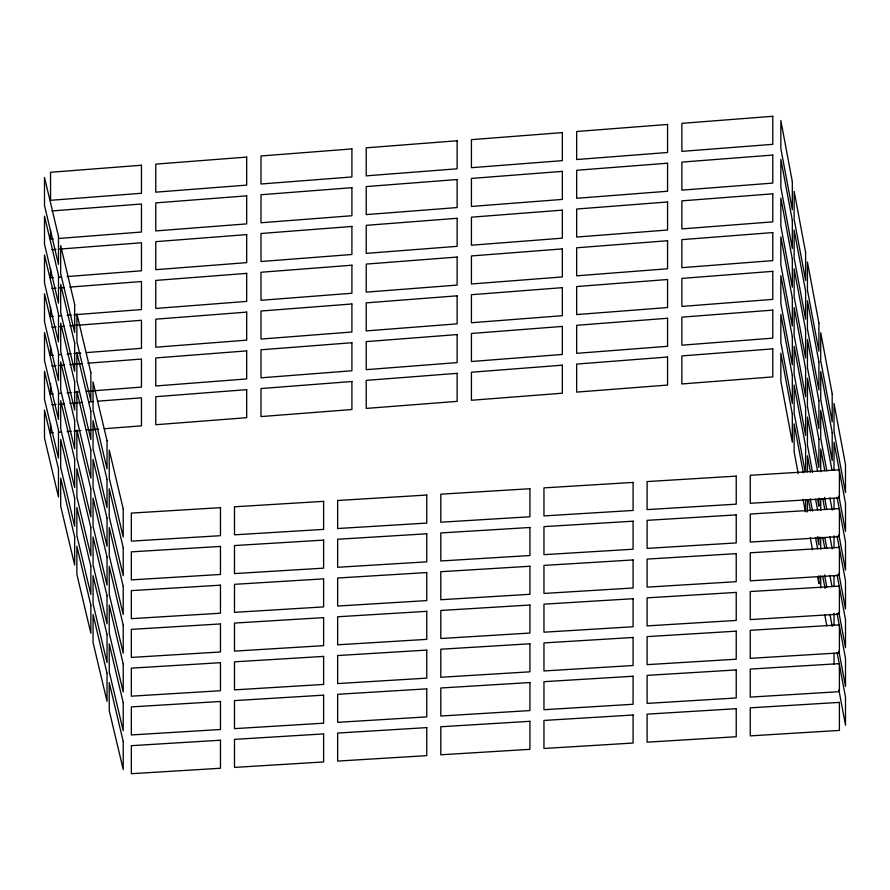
<?xml version="1.0" encoding="UTF-8"?>
<svg xmlns="http://www.w3.org/2000/svg" width="890" height="890" viewBox="0 0 890 890"><rect width="100%" height="100%" fill="white"/><g stroke="black" fill="none" stroke-linecap="round" stroke-linejoin="round"><path stroke-width="1.33" d="M51.931 210.941L141.465 203.999L141.465 232.034L58.818 238.442M53.311 238.865L50.552 239.087L50.552 229.742M51.931 249.701L56.059 249.378M58.818 249.167L141.465 242.759L141.465 270.794L67.084 276.567M53.311 277.636L50.552 277.847L50.552 268.502M58.818 277.202L61.577 276.99M51.931 288.46L56.059 288.149M58.818 287.926L64.325 287.503M69.843 287.081L141.465 281.529L141.465 309.553L73.97 314.793M53.311 316.395L50.552 316.606L50.552 307.261M58.818 315.961L61.577 315.75M67.084 315.327L71.211 315.004M51.931 327.231L56.059 326.908M58.818 326.697L64.325 326.263M69.843 325.84L141.465 320.289L141.465 348.324L86.363 352.596M53.311 355.155L50.552 355.366L50.552 346.021M58.818 354.732L61.577 354.509M67.084 354.087L71.211 353.764M73.97 353.553L80.857 353.019M51.931 365.99L56.059 365.668M58.818 365.456L64.325 365.022M69.843 364.6L82.236 363.643M87.743 363.209L141.465 359.048L141.465 387.083L86.363 391.355M53.311 393.914L50.552 394.125L50.552 383.445M58.818 393.491L61.577 393.28M67.084 392.846L71.211 392.523M73.97 392.312L79.477 391.889M51.931 404.75L56.059 404.427M58.818 404.216L64.325 403.793M69.843 403.359L82.236 402.402M89.122 401.868L93.25 401.546M97.388 401.223L141.465 397.808L141.465 425.843L104.275 428.724M53.311 432.674L50.552 432.896L50.552 423.551M58.818 432.251L61.577 432.039M67.084 431.606L71.211 431.294M73.97 431.072L80.857 430.538M86.363 430.115L98.768 429.158M838.87 496.064L845.5 531.375L845.5 503.34L834.019 442.23L834.019 470.265M831.95 470.02L820.725 410.268L820.725 438.303L826.843 470.888M837.078 497.288L845.5 542.099L845.5 570.134L838.87 534.834M824.808 470.754L820.725 449.027L820.725 471.722M829.914 497.911L832.206 510.137M837.078 536.047L845.5 580.87L845.5 608.905L838.87 573.594M824.552 497.432L826.843 509.647M817.632 471.377L807.43 417.054L807.43 445.089L812.537 472.256M822.76 498.656L824.808 509.514M829.914 536.67L832.206 548.896M837.078 574.818L845.5 619.629L845.5 647.664L838.87 612.353M817.632 499.412L818.911 506.199L818.911 498.189M824.808 537.549L826.843 548.418M810.49 472.112L807.43 455.814L807.43 471.834M815.596 499.279L817.632 510.137M822.76 537.415L824.808 548.273M829.914 575.441L831.95 586.299M837.078 613.577L845.5 658.389L845.5 686.424L838.87 651.113M805.105 471.522L794.136 413.127L794.136 385.092L805.617 446.202L805.617 471.567M810.234 498.789L812.537 511.016M817.387 536.815L818.911 544.969L818.911 536.959M824.552 574.951L826.843 587.178M803.325 472.735L794.136 423.851L794.136 451.886L798.219 473.614M808.454 500.013L810.49 510.882M815.596 538.038L817.632 548.896M822.76 576.175L825.063 588.401M829.914 614.2L832.206 626.427M837.078 652.337L845.5 697.148L845.5 725.183L838.87 689.872M803.069 499.412L805.361 511.639M810.234 537.549L812.537 549.775M817.632 576.931L818.911 583.729L818.911 575.719M824.808 615.079L826.843 625.937M834.019 498.344L834.019 509.024M834.019 535.78L834.019 547.784M834.019 575.875L834.019 586.555M834.019 613.299L834.019 625.314M834.019 653.394L834.019 664.073M820.725 498.467L820.725 510.482M820.725 537.226L820.725 549.241M820.725 575.986L820.725 588.001M807.43 499.924L807.43 511.939M805.617 499.646L805.617 511.661M141.465 165.24L50.552 172.282L50.552 200.317L141.465 193.275L141.465 165.24M246.686 157.085L155.772 164.127L155.772 192.162L246.686 185.12L246.686 157.085M351.906 148.919L260.993 155.972L260.993 184.008L351.906 176.954L351.906 148.919M457.126 140.765L366.213 147.818L366.213 175.853L457.126 168.8L457.126 140.765M562.346 132.61L471.433 139.652L471.433 167.687L562.346 160.645L562.346 132.61M667.567 124.455L576.653 131.498L576.653 159.532L667.567 152.49L667.567 124.455M772.787 116.29L681.874 123.343L681.874 151.378L772.787 144.325L772.787 116.29M246.686 195.845L155.772 202.887L155.772 230.922L246.686 223.88L246.686 195.845M351.906 187.69L260.993 194.732L260.993 222.767L351.906 215.725L351.906 187.69M457.126 179.524L366.213 186.577L366.213 214.612L457.126 207.559L457.126 179.524M562.346 171.369L471.433 178.423L471.433 206.458L562.346 199.405L562.346 171.369M667.567 163.215L576.653 170.257L576.653 198.292L667.567 191.25L667.567 163.215M772.787 155.06L681.874 162.102L681.874 190.137L772.787 183.095L772.787 155.06M246.686 234.604L155.772 241.657L155.772 269.692L246.686 262.639L246.686 234.604M351.906 226.449L260.993 233.492L260.993 261.526L351.906 254.484L351.906 226.449M457.126 218.295L366.213 225.337L366.213 253.372L457.126 246.33L457.126 218.295M562.346 210.129L471.433 217.182L471.433 245.217L562.346 238.164L562.346 210.129M667.567 201.974L576.653 209.028L576.653 237.063L667.567 230.009L667.567 201.974M772.787 193.82L681.874 200.862L681.874 228.897L772.787 221.855L772.787 193.82M246.686 273.363L155.772 280.417L155.772 308.452L246.686 301.399L246.686 273.363M351.906 265.209L260.993 272.262L260.993 300.297L351.906 293.244L351.906 265.209M457.126 257.054L366.213 264.096L366.213 292.131L457.126 285.089L457.126 257.054M562.346 248.9L471.433 255.942L471.433 283.977L562.346 276.935L562.346 248.9M667.567 240.734L576.653 247.787L576.653 275.822L667.567 268.769L667.567 240.734M772.787 232.579L681.874 239.633L681.874 267.668L772.787 260.614L772.787 232.579M246.686 312.123L155.772 319.176L155.772 347.211L246.686 340.158L246.686 312.123M351.906 303.968L260.993 311.022L260.993 339.057L351.906 332.003L351.906 303.968M457.126 295.814L366.213 302.867L366.213 330.902L457.126 323.849L457.126 295.814M562.346 287.659L471.433 294.701L471.433 322.736L562.346 315.694L562.346 287.659M667.567 279.505L576.653 286.547L576.653 314.582L667.567 307.54L667.567 279.505M772.787 271.339L681.874 278.392L681.874 306.427L772.787 299.374L772.787 271.339M246.686 350.894L155.772 357.936L155.772 385.971L246.686 378.929L246.686 350.894M351.906 342.728L260.993 349.781L260.993 377.816L351.906 370.763L351.906 342.728M457.126 334.573L366.213 341.627L366.213 369.661L457.126 362.608L457.126 334.573M562.346 326.419L471.433 333.472L471.433 361.496L562.346 354.454L562.346 326.419M667.567 318.264L576.653 325.306L576.653 353.341L667.567 346.299L667.567 318.264M772.787 310.109L681.874 317.151L681.874 345.186L772.787 338.144L772.787 310.109M246.686 389.653L155.772 396.695L155.772 424.73L246.686 417.688L246.686 389.653M351.906 381.499L260.993 388.541L260.993 416.576L351.906 409.534L351.906 381.499M457.126 373.333L366.213 380.386L366.213 408.421L457.126 401.368L457.126 373.333M562.346 365.178L471.433 372.231L471.433 400.266L562.346 393.213L562.346 365.178M667.567 357.024L576.653 364.077L576.653 392.101L667.567 385.059L667.567 357.024M772.787 348.869L681.874 355.911L681.874 383.946L772.787 376.904L772.787 348.869M220.464 507.656L131.342 513.096L131.342 541.131L220.464 535.691L220.464 507.656M323.615 501.348L234.493 506.788L234.493 534.823L323.615 529.383L323.615 501.348M426.766 495.04L337.644 500.492L337.644 528.527L426.766 523.075L426.766 495.04M529.928 488.732L440.795 494.184L440.795 522.219L529.928 516.767L529.928 488.732M633.079 482.425L543.957 487.876L543.957 515.911L633.079 510.459L633.079 482.425M736.23 476.128L647.108 481.568L647.108 509.603L736.23 504.163L736.23 476.128M839.392 469.82L750.259 475.271L750.259 503.295L839.392 497.855L839.392 469.82M220.464 546.416L131.342 551.856L131.342 579.891L220.464 574.451L220.464 546.416M323.615 540.108L234.493 545.559L234.493 573.594L323.615 568.143L323.615 540.108M426.766 533.8L337.644 539.251L337.644 567.286L426.766 561.835L426.766 533.8M529.928 527.492L440.795 532.943L440.795 560.978L529.928 555.527L529.928 527.492M633.079 521.195L543.957 526.635L543.957 554.67L633.079 549.23L633.079 521.195M736.23 514.887L647.108 520.339L647.108 548.374L736.23 542.922L736.23 514.887M839.392 508.579L750.259 514.031L750.259 542.066L839.392 536.614L839.392 508.579M220.464 585.175L131.342 590.626L131.342 618.661L220.464 613.21L220.464 585.175M323.615 578.867L234.493 584.318L234.493 612.353L323.615 606.902L323.615 578.867M426.766 572.559L337.644 578.01L337.644 606.046L426.766 600.594L426.766 572.559M529.928 566.263L440.795 571.703L440.795 599.738L529.928 594.298L529.928 566.263M633.079 559.955L543.957 565.406L543.957 593.441L633.079 587.99L633.079 559.955M736.23 553.647L647.108 559.098L647.108 587.133L736.23 581.682L736.23 553.647M839.392 547.339L750.259 552.79L750.259 580.825L839.392 575.374L839.392 547.339M220.464 623.935L131.342 629.386L131.342 657.421L220.464 651.97L220.464 623.935M323.615 617.627L234.493 623.078L234.493 651.113L323.615 645.662L323.615 617.627M426.766 611.33L337.644 616.77L337.644 644.805L426.766 639.365L426.766 611.33M529.928 605.022L440.795 610.473L440.795 638.508L529.928 633.057L529.928 605.022M633.079 598.714L543.957 604.165L543.957 632.2L633.079 626.749L633.079 598.714M736.23 592.406L647.108 597.857L647.108 625.893L736.23 620.441L736.23 592.406M839.392 586.098L750.259 591.55L750.259 619.585L839.392 614.133L839.392 586.098M220.464 662.694L131.342 668.145L131.342 696.18L220.464 690.729L220.464 662.694M323.615 656.397L234.493 661.837L234.493 689.872L323.615 684.432L323.615 656.397M426.766 650.089L337.644 655.541L337.644 683.576L426.766 678.124L426.766 650.089M529.928 643.781L440.795 649.233L440.795 677.268L529.928 671.817L529.928 643.781M633.079 637.474L543.957 642.925L543.957 670.96L633.079 665.509L633.079 637.474M736.23 631.166L647.108 636.617L647.108 664.652L736.23 659.201L736.23 631.166M839.392 624.869L750.259 630.309L750.259 658.344L839.392 652.904L839.392 624.869M220.464 701.465L131.342 706.905L131.342 734.94L220.464 729.5L220.464 701.465M323.615 695.157L234.493 700.608L234.493 728.643L323.615 723.192L323.615 695.157M426.766 688.849L337.644 694.3L337.644 722.335L426.766 716.884L426.766 688.849M529.928 682.541L440.795 687.992L440.795 716.027L529.928 710.576L529.928 682.541M633.079 676.244L543.957 681.684L543.957 709.719L633.079 704.268L633.079 676.244M736.23 669.936L647.108 675.377L647.108 703.412L736.23 697.971L736.23 669.936M839.392 663.629L750.259 669.08L750.259 697.115L839.392 691.664L839.392 663.629M220.464 740.224L131.342 745.675L131.342 773.71L220.464 768.259L220.464 740.224M323.615 733.916L234.493 739.368L234.493 767.403L323.615 761.951L323.615 733.916M426.766 727.608L337.644 733.06L337.644 761.095L426.766 755.643L426.766 727.608M529.928 721.312L440.795 726.752L440.795 754.787L529.928 749.336L529.928 721.312M633.079 715.004L543.957 720.444L543.957 748.479L633.079 743.039L633.079 715.004M736.23 708.696L647.108 714.147L647.108 742.182L736.23 736.731L736.23 708.696M839.392 702.388L750.259 707.839L750.259 735.874L839.392 730.423L839.392 702.388M58.484 236.34L44.5 177.477L44.5 205.512L58.484 264.375L58.484 236.34M74.671 304.48L60.687 245.607L60.687 273.642L74.671 332.515L74.671 304.48M90.858 372.621L76.874 313.747L76.874 341.782L90.858 400.656L90.858 372.621M107.034 440.761L93.05 381.888L93.05 409.923L107.034 468.796L107.034 440.761M123.221 508.891L109.236 450.029L109.236 478.064L123.221 536.926L123.221 508.891M58.484 275.11L44.5 216.237L44.5 244.272L58.484 303.145L58.484 275.11M74.671 343.24L60.687 284.377L60.687 312.412L74.671 371.275L74.671 343.24M90.858 411.38L76.874 352.507L76.874 380.542L90.858 439.415L90.858 411.38M107.034 479.521L93.05 420.647L93.05 448.682L107.034 507.556L107.034 479.521M123.221 547.662L109.236 488.788L109.236 516.823L123.221 575.697L123.221 547.662M58.484 313.87L44.5 254.996L44.5 283.031L58.484 341.905L58.484 313.87M74.671 382.01L60.687 323.137L60.687 351.172L74.671 410.045L74.671 382.01M90.858 450.14L76.874 391.277L76.874 419.312L90.858 478.175L90.858 450.14M107.034 518.28L93.05 459.407L93.05 487.442L107.034 546.315L107.034 518.28M123.221 586.421L109.236 527.548L109.236 555.582L123.221 614.456L123.221 586.421M58.484 352.629L44.5 293.756L44.5 321.791L58.484 380.664L58.484 352.629M74.671 420.77L60.687 361.896L60.687 389.931L74.671 448.805L74.671 420.77M90.858 488.91L76.874 430.037L76.874 458.072L90.858 516.945L90.858 488.91M107.034 557.04L93.05 498.178L93.05 526.201L107.034 585.075L107.034 557.04M123.221 625.181L109.236 566.307L109.236 594.342L123.221 653.216L123.221 625.181M58.484 391.389L44.5 332.526L44.5 360.561L58.484 419.424L58.484 391.389M74.671 459.529L60.687 400.656L60.687 428.691L74.671 487.564L74.671 459.529M90.858 527.67L76.874 468.796L76.874 496.831L90.858 555.705L90.858 527.67M107.034 595.799L93.05 536.937L93.05 564.972L107.034 623.834L107.034 595.799M123.221 663.94L109.236 605.067L109.236 633.102L123.221 691.975L123.221 663.94M58.484 430.159L44.5 371.286L44.5 399.321L58.484 458.194L58.484 430.159M74.671 498.289L60.687 439.426L60.687 467.45L74.671 526.324L74.671 498.289M90.858 566.429L76.874 507.556L76.874 535.591L90.858 594.464L90.858 566.429M107.034 634.57L93.05 575.697L93.05 603.731L107.034 662.605L107.034 634.57M123.221 702.7L109.236 643.837L109.236 671.872L123.221 730.735L123.221 702.7M58.484 468.919L44.5 410.045L44.5 438.08L58.484 496.954L58.484 468.919M74.671 537.048L60.687 478.186L60.687 506.221L74.671 565.083L74.671 537.048M90.858 605.189L76.874 546.315L76.874 574.35L90.858 633.224L90.858 605.189M107.034 673.33L93.05 614.456L93.05 642.491L107.034 701.365L107.034 673.33M123.221 741.47L109.236 682.597L109.236 710.632L123.221 769.505L123.221 741.47M792.323 181.66L780.841 120.55L780.841 148.585L792.323 209.695L792.323 181.66M805.617 252.393L794.136 191.283L794.136 219.318L805.617 280.428L805.617 252.393M818.911 323.115L807.43 262.005L807.43 290.04L818.911 351.149L818.911 323.115M832.206 393.847L820.725 332.738L820.725 360.773L832.206 421.882L832.206 393.847M845.5 464.58L834.019 403.47L834.019 431.505L845.5 492.615L845.5 464.58M792.323 220.42L780.841 159.31L780.841 187.345L792.323 248.455L792.323 220.42M805.617 291.152L794.136 230.043L794.136 258.078L805.617 319.187L805.617 291.152M818.911 361.885L807.43 300.776L807.43 328.81L818.911 389.92L818.911 361.885M832.206 432.607L820.725 371.497L820.725 399.532L832.206 460.642L832.206 432.607M792.323 259.179L780.841 198.07L780.841 226.105L792.323 287.214L792.323 259.179M805.617 329.912L794.136 268.802L794.136 296.837L805.617 357.947L805.617 329.912M818.911 400.645L807.43 339.535L807.43 367.57L818.911 428.68L818.911 400.645M792.323 297.95L780.841 236.84L780.841 264.875L792.323 325.985L792.323 297.95M805.617 368.671L794.136 307.562L794.136 335.597L805.617 396.706L805.617 368.671M818.911 439.404L807.43 378.295L807.43 406.33L818.911 467.439L818.911 439.404M792.323 336.709L780.841 275.6L780.841 303.635L792.323 364.744L792.323 336.709M805.617 407.442L794.136 346.332L794.136 374.367L805.617 435.477L805.617 407.442M792.323 375.469L780.841 314.359L780.841 342.394L792.323 403.504L792.323 375.469M792.323 414.228L780.841 353.119L780.841 381.154L792.323 442.263L792.323 414.228"/></g></svg>
